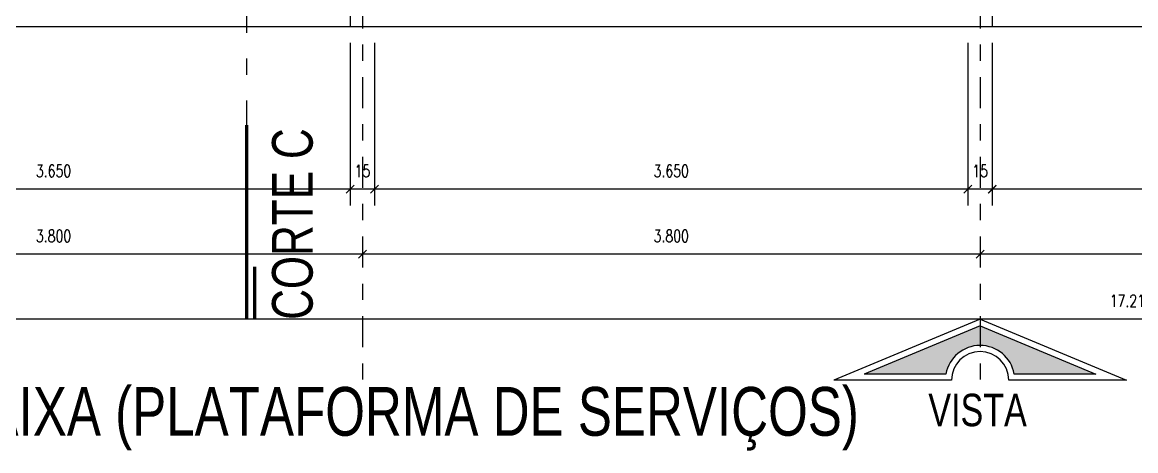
# Model space of a CAD drawing. Extents: x 231.8 to 328.5, y 64.7 to 125.7.
# Drawn here: x 241.8 to 248.65, y 112.53 to 115.17 of the extents above; entities that cross this region are included whole.
import ezdxf

# ---------------------------------------------------------------- set-up
doc = ezdxf.new("R2010")
doc.units = 0
doc.header["$LTSCALE"] = 0.1
doc.header["$MEASUREMENT"] = 0
doc.header["$PDMODE"] = 3
for name, pattern in [('CENTERX2', [4, 2.5, -0.5, 0.5, -0.5]), ('DASHDOT2', [12.7, 6.35, -3.175, 0, -3.175]), ('DASHED2', [0.375, 0.25, -0.125])]:
    doc.linetypes.add(name, pattern=pattern)
doc.layers.get('0').update_dxf_attribs({"linetype": 'CONTINUOUS'})
doc.layers.get('DEFPOINTS').update_dxf_attribs({"linetype": 'CONTINUOUS'})
for name, color, linetype in [('ALVENARIA', 5, 'CONTINUOUS'), ('CORTES', 3, 'CENTERX2'), ('COTAS', 1, 'CONTINUOUS'), ('EIXO', 1, 'DASHDOT2'), ('INDIC', 1, 'CONTINUOUS'), ('LINHA_DE_CORTE', 3, 'DASHDOT2'), ('PISO', 250, 'CONTINUOUS'), ('PROJEÇÃO', 7, 'DASHED2'), ('TEXTO_AMBIENTE', 250, 'CONTINUOUS')]:
    doc.layers.add(name, color=color, linetype=linetype)
doc.styles.add('STYLE1', font='romans.shx', dxfattribs={"width": 0.75, "height": 0.075})
doc.styles.add('STYLE3', font='arial.ttf', dxfattribs={"width": 0.75, "height": 0.2})
doc.dimstyles.get("Standard").update_dxf_attribs({"dimtxt": 0.18, "dimasz": 0.18, "dimexe": 0.18, "dimexo": 0.0625, "dimgap": 0.09, "dimtad": 0, "dimtih": 1, "dimtoh": 1, "dimdec": 4, "dimzin": 0, "dimdsep": 46, "dimtxsty": 'Standard', "dimcen": 0.09, "dimadec": 0, "dimazin": 0, "dimtfac": 1, "dimtdec": 4, "dimtofl": 0, "dimtmove": 0, "dimatfit": 3, "dimfxl": 1, "dimtolj": 1, "dimtzin": 0, "dimarcsym": 0})

# ---------------------------------------------------------------- blocks, each defined once
blk = doc.blocks.new('_ARCHTICK')
at = {"color": 0, "linetype": 'ByBlock', "const_width": 0.15}
blk.add_lwpolyline([(-0.5, -0.5), (0.5, 0.5)], dxfattribs=at)
blk = doc.blocks.new('*D39')
at = {"color": 1, "linetype": 'ByBlock'}
blk.add_line((243.8877, 113.7424), (240.0877, 113.7424), dxfattribs=at)
at = {"layer": 'DEFPOINTS', "color": 0, "linetype": 'ByBlock'}
for p in [(240.0877, 113.7424), (240.0877, 113.7424), (243.8877, 113.7424)]:
    blk.add_point(p, dxfattribs=at)
at = {"color": 1, "linetype": 'ByBlock', "xscale": 0.05, "yscale": 0.05, "zscale": 0.05, "rotation": 180}
blk.add_blockref('_ARCHTICK', (240.0877, 113.7424), dxfattribs=at)
at = {"color": 1, "linetype": 'ByBlock', "xscale": 0.05, "yscale": 0.05, "zscale": 0.05}
blk.add_blockref('_ARCHTICK', (243.8877, 113.7424), dxfattribs=at)
at = {"color": 60, "linetype": 'ByBlock', "insert": (241.9877, 113.8549), "char_height": 0.075, "attachment_point": 5, "style": 'STYLE1'}
blk.add_mtext('\\A1;3.800', dxfattribs=at)
blk = doc.blocks.new('*D38')
at = {"color": 1, "linetype": 'ByBlock'}
blk.add_line((247.6877, 113.7424), (243.8877, 113.7424), dxfattribs=at)
at = {"layer": 'DEFPOINTS', "color": 0, "linetype": 'ByBlock'}
for p in [(243.8877, 113.7424), (243.8877, 113.7424), (247.6877, 113.7424)]:
    blk.add_point(p, dxfattribs=at)
at = {"color": 1, "linetype": 'ByBlock', "xscale": 0.05, "yscale": 0.05, "zscale": 0.05, "rotation": 180}
blk.add_blockref('_ARCHTICK', (243.8877, 113.7424), dxfattribs=at)
at = {"color": 1, "linetype": 'ByBlock', "xscale": 0.05, "yscale": 0.05, "zscale": 0.05}
blk.add_blockref('_ARCHTICK', (247.6877, 113.7424), dxfattribs=at)
at = {"color": 60, "linetype": 'ByBlock', "insert": (245.7877, 113.8549), "char_height": 0.075, "attachment_point": 5, "style": 'STYLE1'}
blk.add_mtext('\\A1;3.800', dxfattribs=at)
blk = doc.blocks.new('*D56')
at = {"color": 1, "linetype": 'ByBlock'}
blk.add_line((250.5177, 113.7424), (247.6877, 113.7424), dxfattribs=at)
at = {"layer": 'DEFPOINTS', "color": 0, "linetype": 'ByBlock'}
for p in [(247.6877, 113.7424), (247.6877, 113.7424), (250.5177, 113.7424)]:
    blk.add_point(p, dxfattribs=at)
at = {"color": 1, "linetype": 'ByBlock', "xscale": 0.05, "yscale": 0.05, "zscale": 0.05, "rotation": 180}
blk.add_blockref('_ARCHTICK', (247.6877, 113.7424), dxfattribs=at)
at = {"color": 1, "linetype": 'ByBlock', "xscale": 0.05, "yscale": 0.05, "zscale": 0.05}
blk.add_blockref('_ARCHTICK', (250.5177, 113.7424), dxfattribs=at)
at = {"color": 60, "linetype": 'ByBlock', "insert": (249.1027, 113.8549), "char_height": 0.075, "attachment_point": 5, "style": 'STYLE1'}
blk.add_mtext('\\A1;2.830', dxfattribs=at)
blk = doc.blocks.new('*D35')
at = {"color": 1, "linetype": 'ByBlock'}
for p, q in [((243.7627, 115.2924), (238.9127, 115.2924)), ((239.0127, 115.2924), (239.0127, 115.1424)), ((243.7127, 115.1424), (238.9127, 115.1424))]:
    blk.add_line(p, q, dxfattribs=at)
at = {"layer": 'DEFPOINTS', "color": 0, "linetype": 'ByBlock'}
for p in [(243.8627, 115.2924), (239.0127, 115.1424), (243.8127, 115.1424)]:
    blk.add_point(p, dxfattribs=at)
at = {"color": 1, "linetype": 'ByBlock', "xscale": 0.05, "yscale": 0.05, "zscale": 0.05}
for p, rotation in [((239.0127, 115.2924), 90), ((239.0127, 115.1424), 270)]:
    blk.add_blockref('_ARCHTICK', p, dxfattribs=dict(at, rotation=rotation))
at = {"color": 60, "linetype": 'ByBlock', "insert": (238.9002, 115.2174), "char_height": 0.075, "attachment_point": 5, "rotation": 90, "style": 'STYLE1'}
blk.add_mtext('\\A1;15', dxfattribs=at)
blk = doc.blocks.new('*D20')
at = {"color": 1, "linetype": 'ByBlock'}
for p, q in [((243.8127, 115.0424), (243.8127, 114.0424)), ((243.9627, 115.0424), (243.9627, 114.0424)), ((243.9627, 114.1424), (243.8127, 114.1424))]:
    blk.add_line(p, q, dxfattribs=at)
at = {"layer": 'DEFPOINTS', "color": 0, "linetype": 'ByBlock'}
for p in [(243.8127, 115.1424), (243.9627, 115.1424), (243.8127, 114.1424)]:
    blk.add_point(p, dxfattribs=at)
at = {"color": 1, "linetype": 'ByBlock', "xscale": 0.05, "yscale": 0.05, "zscale": 0.05, "rotation": 180}
blk.add_blockref('_ARCHTICK', (243.8127, 114.1424), dxfattribs=at)
at = {"color": 1, "linetype": 'ByBlock', "xscale": 0.05, "yscale": 0.05, "zscale": 0.05}
blk.add_blockref('_ARCHTICK', (243.9627, 114.1424), dxfattribs=at)
at = {"color": 60, "linetype": 'ByBlock', "insert": (243.8877, 114.2549), "char_height": 0.075, "attachment_point": 5, "style": 'STYLE1'}
blk.add_mtext('\\A1;15', dxfattribs=at)
blk = doc.blocks.new('*D22')
at = {"color": 1, "linetype": 'ByBlock'}
for p, q in [((240.1627, 114.9424), (240.1627, 114.0424)), ((243.8127, 114.9424), (243.8127, 114.0424)), ((243.8127, 114.1424), (240.1627, 114.1424))]:
    blk.add_line(p, q, dxfattribs=at)
at = {"layer": 'DEFPOINTS', "color": 0, "linetype": 'ByBlock'}
for p in [(240.1627, 115.0424), (243.8127, 115.0424), (240.1627, 114.1424)]:
    blk.add_point(p, dxfattribs=at)
at = {"color": 1, "linetype": 'ByBlock', "xscale": 0.05, "yscale": 0.05, "zscale": 0.05, "rotation": 180}
blk.add_blockref('_ARCHTICK', (240.1627, 114.1424), dxfattribs=at)
at = {"color": 1, "linetype": 'ByBlock', "xscale": 0.05, "yscale": 0.05, "zscale": 0.05}
blk.add_blockref('_ARCHTICK', (243.8127, 114.1424), dxfattribs=at)
at = {"color": 60, "linetype": 'ByBlock', "insert": (241.9877, 114.2549), "char_height": 0.075, "attachment_point": 5, "style": 'STYLE1'}
blk.add_mtext('\\A1;3.650', dxfattribs=at)
blk = doc.blocks.new('*D18')
at = {"color": 1, "linetype": 'ByBlock'}
for p, q in [((247.6127, 115.0424), (247.6127, 114.0424)), ((247.7627, 115.0424), (247.7627, 114.0424)), ((247.7627, 114.1424), (247.6127, 114.1424))]:
    blk.add_line(p, q, dxfattribs=at)
at = {"layer": 'DEFPOINTS', "color": 0, "linetype": 'ByBlock'}
for p in [(247.6127, 115.1424), (247.7627, 115.1424), (247.6127, 114.1424)]:
    blk.add_point(p, dxfattribs=at)
at = {"color": 1, "linetype": 'ByBlock', "xscale": 0.05, "yscale": 0.05, "zscale": 0.05, "rotation": 180}
blk.add_blockref('_ARCHTICK', (247.6127, 114.1424), dxfattribs=at)
at = {"color": 1, "linetype": 'ByBlock', "xscale": 0.05, "yscale": 0.05, "zscale": 0.05}
blk.add_blockref('_ARCHTICK', (247.7627, 114.1424), dxfattribs=at)
at = {"color": 60, "linetype": 'ByBlock', "insert": (247.6877, 114.2549), "char_height": 0.075, "attachment_point": 5, "style": 'STYLE1'}
blk.add_mtext('\\A1;15', dxfattribs=at)
blk = doc.blocks.new('*D55')
at = {"color": 1, "linetype": 'ByBlock'}
for p, q in [((247.7627, 115.0424), (247.7627, 114.0424)), ((250.4427, 115.0424), (250.4427, 114.0424)), ((250.4427, 114.1424), (247.7627, 114.1424))]:
    blk.add_line(p, q, dxfattribs=at)
at = {"layer": 'DEFPOINTS', "color": 0, "linetype": 'ByBlock'}
for p in [(247.7627, 115.1424), (250.4427, 115.1424), (247.7627, 114.1424)]:
    blk.add_point(p, dxfattribs=at)
at = {"color": 1, "linetype": 'ByBlock', "xscale": 0.05, "yscale": 0.05, "zscale": 0.05, "rotation": 180}
blk.add_blockref('_ARCHTICK', (247.7627, 114.1424), dxfattribs=at)
at = {"color": 1, "linetype": 'ByBlock', "xscale": 0.05, "yscale": 0.05, "zscale": 0.05}
blk.add_blockref('_ARCHTICK', (250.4427, 114.1424), dxfattribs=at)
at = {"color": 60, "linetype": 'ByBlock', "insert": (249.1027, 114.2549), "char_height": 0.075, "attachment_point": 5, "style": 'STYLE1'}
blk.add_mtext('\\A1;2.680', dxfattribs=at)
blk = doc.blocks.new('*D19')
at = {"color": 1, "linetype": 'ByBlock'}
for p, q in [((243.9627, 115.0424), (243.9627, 114.0424)), ((247.6127, 115.0424), (247.6127, 114.0424)), ((247.6127, 114.1424), (243.9627, 114.1424))]:
    blk.add_line(p, q, dxfattribs=at)
at = {"layer": 'DEFPOINTS', "color": 0, "linetype": 'ByBlock'}
for p in [(243.9627, 115.1424), (247.6127, 115.1424), (243.9627, 114.1424)]:
    blk.add_point(p, dxfattribs=at)
at = {"color": 1, "linetype": 'ByBlock', "xscale": 0.05, "yscale": 0.05, "zscale": 0.05, "rotation": 180}
blk.add_blockref('_ARCHTICK', (243.9627, 114.1424), dxfattribs=at)
at = {"color": 1, "linetype": 'ByBlock', "xscale": 0.05, "yscale": 0.05, "zscale": 0.05}
blk.add_blockref('_ARCHTICK', (247.6127, 114.1424), dxfattribs=at)
at = {"color": 60, "linetype": 'ByBlock', "insert": (245.7877, 114.2549), "char_height": 0.075, "attachment_point": 5, "style": 'STYLE1'}
blk.add_mtext('\\A1;3.650', dxfattribs=at)
blk = doc.blocks.new('*D47')
at = {"color": 1, "linetype": 'ByBlock'}
for p, q in [((240.0127, 114.9424), (240.0127, 113.2424)), ((257.2227, 114.9424), (257.2227, 113.2424)), ((257.2227, 113.3424), (240.0127, 113.3424))]:
    blk.add_line(p, q, dxfattribs=at)
at = {"layer": 'DEFPOINTS', "color": 0, "linetype": 'ByBlock'}
for p in [(240.0127, 115.0424), (257.2227, 115.0424), (240.0127, 113.3424)]:
    blk.add_point(p, dxfattribs=at)
at = {"color": 1, "linetype": 'ByBlock', "xscale": 0.05, "yscale": 0.05, "zscale": 0.05, "rotation": 180}
blk.add_blockref('_ARCHTICK', (240.0127, 113.3424), dxfattribs=at)
at = {"color": 1, "linetype": 'ByBlock', "xscale": 0.05, "yscale": 0.05, "zscale": 0.05}
blk.add_blockref('_ARCHTICK', (257.2227, 113.3424), dxfattribs=at)
at = {"color": 60, "linetype": 'ByBlock', "insert": (248.6177, 113.4549), "char_height": 0.075, "attachment_point": 5, "style": 'STYLE1'}
blk.add_mtext('\\A1;17.210', dxfattribs=at)

msp = doc.modelspace()

# ---------------------------------------------------------------- hatches: boundary and pattern name
at = {"layer": 'INDIC'}
h = msp.add_hatch(color=256, dxfattribs=at)
h.paths.add_polyline_path([(248.4002, 113.0049), (247.8977, 113.0049, 0.363351), (247.6877, 113.1807), (247.6877, 113.3018)])
h.paths.add_polyline_path([(247.4777, 113.0049), (247.2649, 113.0049), (247.2649, 113.1256), (247.6877, 113.3018), (247.6877, 113.1807, 0.363351)])
msp.add_hatch(color=256, dxfattribs=at).paths.add_polyline_path([(247.2649, 113.1256), (247.2649, 113.0049), (246.9752, 113.0049)])

# ---------------------------------------------------------------- linework, layer by layer
at = {"layer": 'ALVENARIA'}
for p, q in [((247.7627, 120.1424), (247.7627, 115.1424)), ((243.8127, 115.3074), (243.8127, 115.1424)), ((247.7627, 115.1424), (243.8127, 115.1424))]:
    msp.add_line(p, q, dxfattribs=at)
at = {"layer": 'CORTES', "color": 250, "const_width": 0.02}
for points in [[(243.1755, 113.3424), (243.1755, 114.5383)], [(243.2248, 113.3424), (243.2248, 113.665)]]:
    msp.add_lwpolyline(points, dxfattribs=at)
at = {"layer": 'EIXO', "ltscale": 0.3}
for p, q in [((243.8877, 124.6424), (243.8877, 112.9424)), ((247.6877, 124.6424), (247.6877, 112.9424))]:
    msp.add_line(p, q, dxfattribs=at)
at = {"layer": 'INDIC'}
for p, q in [((247.6877, 113.3424), (246.7877, 112.9674)), ((247.6877, 113.3018), (246.9752, 113.0049)), ((247.6877, 113.3424), (248.5877, 112.9674)), ((247.6877, 113.3018), (248.4002, 113.0049)), ((247.5119, 112.9674), (246.7877, 112.9674)), ((247.4777, 113.0049), (246.9752, 113.0049)), ((248.5877, 112.9674), (247.8635, 112.9674)), ((248.4002, 113.0049), (247.8977, 113.0049))]:
    msp.add_line(p, q, dxfattribs=at)
for radius, start, end in [(0.2133, 10.1254, 169.8746), (0.1758, 0, 180)]:
    msp.add_arc((247.6877, 112.9674), radius, start, end, dxfattribs=at)
at = {"layer": 'LINHA_DE_CORTE', "ltscale": 0.5}
msp.add_line((243.1755, 124.2424), (243.1755, 113.3424), dxfattribs=at)
at = {"layer": 'PISO'}
msp.add_line((250.4427, 115.1424), (247.7627, 115.1424), dxfattribs=at)
at = {"layer": 'PROJEÇÃO'}
msp.add_line((243.8127, 115.1424), (240.0127, 115.1424), dxfattribs=at)

# ---------------------------------------------------------------- texts
at = {"layer": 'LINHA_DE_CORTE', "ltscale": 0.5, "style": 'STYLE3', "width": 0.75}
msp.add_text('CORTE C', height=0.25, rotation=90, dxfattribs=at).set_placement((243.5818, 113.3386))
at = {"layer": 'TEXTO_AMBIENTE', "style": 'STYLE3', "width": 0.75}
for s, height, p in [('PLANTA BAIXA (PLATAFORMA DE SERVIÇOS)', 0.3, (240.0436, 112.625)), ('VISTA ', 0.2, (247.3693, 112.6836))]:
    msp.add_text(s, height=height, dxfattribs=at).set_placement(p)

# ---------------------------------------------------------------- dimensions: what is measured, and where the dimension line sits
at = {"layer": 'COTAS'}
for base, p1, p2, angle, picture, middle in [((239.0127, 115.1424), (243.8627, 115.2924), (243.8127, 115.1424), 270, '*D35', (239.0127, 115.2174)), ((243.8127, 114.1424), (243.9627, 115.1424), (243.8127, 115.1424), 180, '*D20', (243.8877, 114.1424)), ((247.6127, 114.1424), (247.7627, 115.1424), (247.6127, 115.1424), 180, '*D18', (247.6877, 114.1424))]:
    dim = msp.add_linear_dim(base=base, p1=p1, p2=p2, angle=angle, text='15', dimstyle='Standard', override={"dimtxt": 0.075, "dimasz": 0.05, "dimexe": 0.1, "dimexo": 0.1, "dimgap": 0.075, "dimtad": 1, "dimtih": 0, "dimtoh": 0, "dimdec": 3, "dimtxsty": 'STYLE1', "dimblk1": 'ARCHTICK', "dimblk2": 'ARCHTICK', "dimsah": 1, "dimcen": 0, "dimclrd": 1, "dimclre": 1, "dimclrt": 60, "dimtdec": 3, "dimtofl": 1}, dxfattribs=at)
    dim.commit()
    dim.dimension.update_dxf_attribs({"geometry": picture, "text_midpoint": middle, "dimtype": 128})
for base, p1, p2, picture, middle in [((243.9627, 114.1424), (247.6127, 115.1424), (243.9627, 115.1424), '*D19', (245.7877, 114.2549)), ((247.7627, 114.1424), (250.4427, 115.1424), (247.7627, 115.1424), '*D55', (249.1027, 114.2549)), ((240.0127, 113.3424), (257.2227, 115.0424), (240.0127, 115.0424), '*D47', (248.6177, 113.4549)), ((240.1627, 114.1424), (243.8127, 115.0424), (240.1627, 115.0424), '*D22', (241.9877, 114.2549))]:
    dim = msp.add_linear_dim(base=base, p1=p1, p2=p2, angle=180, dimstyle='Standard', override={"dimtxt": 0.075, "dimasz": 0.05, "dimexe": 0.1, "dimexo": 0.1, "dimgap": 0.075, "dimtad": 1, "dimtih": 0, "dimtoh": 0, "dimdec": 3, "dimtxsty": 'STYLE1', "dimblk1": 'ARCHTICK', "dimblk2": 'ARCHTICK', "dimsah": 1, "dimcen": 0, "dimclrd": 1, "dimclre": 1, "dimclrt": 60, "dimtdec": 3, "dimtofl": 1}, dxfattribs=at)
    dim.commit()
    dim.dimension.update_dxf_attribs({"geometry": picture, "text_midpoint": middle})
for base, p1, p2, picture, middle in [((240.0877, 113.7424), (243.8877, 113.7424), (240.0877, 113.7424), '*D39', (241.9877, 113.8549)), ((243.8877, 113.7424), (247.6877, 113.7424), (243.8877, 113.7424), '*D38', (245.7877, 113.8549)), ((247.6877, 113.7424), (250.5177, 113.7424), (247.6877, 113.7424), '*D56', (249.1027, 113.8549))]:
    dim = msp.add_linear_dim(base=base, p1=p1, p2=p2, dimstyle='Standard', override={"dimtxt": 0.075, "dimasz": 0.05, "dimexe": 0.1, "dimexo": 0.1, "dimgap": 0.075, "dimtad": 1, "dimtih": 0, "dimtoh": 0, "dimdec": 3, "dimtxsty": 'STYLE1', "dimblk1": 'ARCHTICK', "dimblk2": 'ARCHTICK', "dimsah": 1, "dimcen": 0, "dimclrd": 1, "dimclre": 1, "dimclrt": 60, "dimtdec": 3, "dimtofl": 1}, dxfattribs=at)
    dim.commit()
    dim.dimension.update_dxf_attribs({"geometry": picture, "text_midpoint": middle})

doc.saveas('drawing.dxf')
